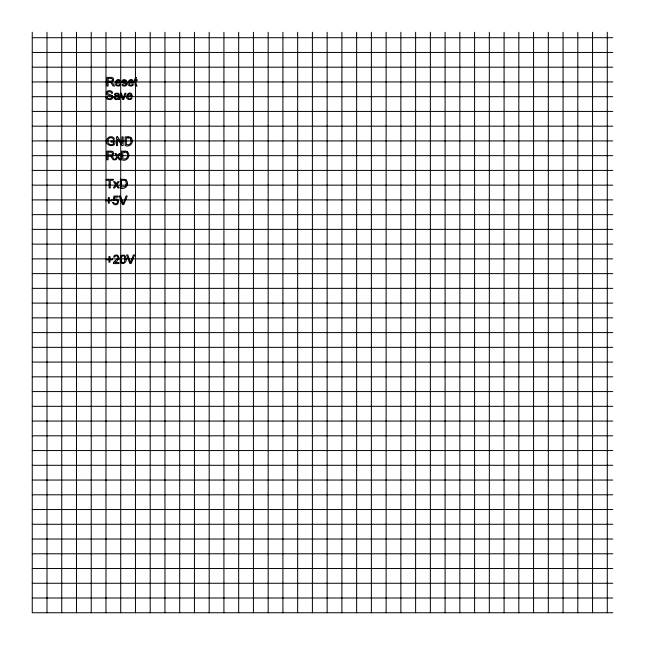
<?xml version="1.0" encoding="UTF-8"?>
<svg xmlns="http://www.w3.org/2000/svg" width="645" height="645" viewBox="0 0 645 645"><rect width="100%" height="100%" fill="white"/><g stroke="black" fill="none" stroke-linecap="round" stroke-linejoin="round"><path stroke-width="0.97" d="M118.293 96.758L118.301 96.371A9.457 9.457 0 0 1 116.495 96.742C112.964 96.903 116.527 100.467 118.083 97.855A2.556 2.556 0 0 0 118.261 96.758M120.921 82.963C120.188 83.382 114.334 82.157 116.834 84.761C117.358 85.245 118.164 85.358 118.825 85.116C120.639 82.866 121.478 85.511 118.761 86.075C109.932 86.196 119.188 73.619 120.921 82.858M132.41 96.452C131.475 96.597 125.783 95.791 128.387 98.314C128.935 98.758 129.734 98.846 130.379 98.58C132.249 96.226 132.862 99.225 130.129 99.588C121.437 99.435 130.774 87.22 132.41 96.355M133.668 82.963C132.935 83.382 127.081 82.157 129.581 84.761C130.105 85.245 130.911 85.358 131.572 85.116C133.475 82.802 134.168 85.656 131.387 86.099C122.703 85.938 132.031 73.732 133.668 82.858M118.301 95.355L118.293 95.508A11.304 11.304 0 0 1 116.382 95.871M121.841 256.404L121.341 258.121A13.497 13.497 0 0 0 121.3 259.838L121.808 262.168M124.34 262.168L124.808 260.524A14.126 14.126 0 0 0 124.832 258.572L124.348 256.484A1.572 1.572 0 0 0 121.792 256.363M118.067 155.01L119.14 153.486L120.405 153.486L118.277 156.525L120.559 159.783L119.293 159.783L117.68 157.38L116.003 159.783L114.737 159.783L117.011 156.525L114.891 153.486L116.156 153.486L117.463 155.429A4.813 4.813 0 0 0 117.616 155.663L118.043 155.05M116.705 183.196L117.777 181.664L119.043 181.664L116.914 184.704L119.196 187.961L117.93 187.961L116.318 185.558L114.641 187.961L113.367 187.961L115.648 184.704L113.528 181.664L114.794 181.664L116.092 183.607A4.813 4.813 0 0 0 116.253 183.841L116.624 183.309M123.292 80.786L123.55 81.939M115.528 260.378C116.842 259.5 119.381 256.968 116.914 255.863C115.052 255.154 112.569 259.927 114.286 255.622C119.744 252.437 120.147 260.572 115.399 261.854A3.967 3.967 0 0 0 114.77 262.547L119.035 262.547L119.035 263.595L113.367 263.595A1.975 1.975 0 0 1 113.488 262.846M113.504 139.594C115.882 139.167 112.891 136.417 111.343 136.74C109.182 136.458 106.989 137.966 106.723 140.183C104.482 146.31 116.793 148.148 114.705 141.134L111.029 141.134L111.029 142.134L113.544 142.134L113.544 143.779M125.694 81.568C128.637 80.593 123.211 78.44 122.324 80.399C121.115 81.705 123.042 83.511 124.711 83.415A5.555 5.555 0 0 1 125.517 83.673C126.759 84.608 124.687 85.737 123.703 85.116C121.671 82.52 121.453 86.357 124.316 86.132C128.178 86.349 127.178 81.464 123.663 81.98M116.382 95.895L116.019 95.944A5.539 5.539 0 0 0 115.471 96.041C111.545 97.21 116.044 101.612 118.349 98.733A2.016 2.016 0 0 0 118.607 99.523L119.664 99.515M112.899 202.361C113.907 202.651 116.519 205.473 117.438 202.433C118.212 199.273 114.576 199.748 113.052 200.531L113.947 196.072L118.091 196.072L118.091 197.12L114.802 197.12L114.35 199.394L116.342 198.878L117.979 199.845L118.559 201.821L117.785 203.844A2.814 2.814 0 0 1 115.64 204.779A2.79 2.79 0 0 1 112.762 202.377M32.25 37.708L612.75 37.708M32.25 52.455L612.75 52.455M32.25 67.193L612.75 67.193M32.25 81.939L612.75 81.939M32.25 96.686L612.75 96.686M32.25 111.432L612.75 111.432M32.25 126.178L612.75 126.178M128.113 136.885L125.138 136.885L125.138 145.544C130.346 147.955 134.749 141.408 130.911 137.627M128.113 137.885L126.291 137.885L126.291 144.544C129.919 145.972 132.37 142.021 130.677 139.046M32.25 140.916L612.75 140.916M124.678 152.123L122.864 152.123L122.864 158.783C126.484 160.21 128.944 156.259 127.242 153.284M32.25 155.663L612.75 155.663M32.25 170.409L612.75 170.409M123.316 179.302L120.349 179.302L120.349 187.961C125.557 190.38 129.959 183.825 126.122 180.052M32.25 185.155L612.75 185.155M32.25 199.902L612.75 199.902M105.974 200.845L108.336 200.845L108.336 203.199L109.328 203.199L109.328 200.845L111.69 200.845L111.69 199.902M32.25 214.64L612.75 214.64M32.25 229.386L612.75 229.386M32.25 244.133L612.75 244.133M32.25 258.879L612.75 258.879M32.25 273.625L612.75 273.625M32.25 288.363L612.75 288.363M32.25 303.11L612.75 303.11M32.25 317.856L612.75 317.856M32.25 332.602L612.75 332.602M32.25 347.349L612.75 347.349M32.25 362.087L612.75 362.087M32.25 376.833L612.75 376.833M32.25 391.579L612.75 391.579M32.25 406.326L612.75 406.326M32.25 421.072L612.75 421.072M32.25 435.81L612.75 435.81M32.25 450.557L612.75 450.557M32.25 465.303L612.75 465.303M32.25 480.049L612.75 480.049M32.25 494.796L612.75 494.796M32.25 509.534L612.75 509.534M32.25 524.28L612.75 524.28M32.25 539.026L612.75 539.026M32.25 553.773L612.75 553.773M32.25 568.519L612.75 568.519M32.25 583.257L612.75 583.257M32.25 598.004L612.75 598.004M612.75 612.75L32.25 612.75L32.25 32.25M115.1 95.218C112.077 93.968 118.849 91.509 119.293 94.517A4.87 4.87 0 0 1 119.341 95.162L119.365 98.072M127.484 151.865C131.29 155.606 126.92 162.193 121.712 159.783L121.712 151.124L124.687 151.124A5.402 5.402 0 0 1 127.581 151.656M111.303 96.331L107.828 95.121A3.177 3.177 0 0 1 107.247 94.823L106.877 94.525A2.112 2.112 0 0 1 106.788 91.759M112.23 95.597L107.691 93.71A0.984 0.984 0 0 1 107.465 93.235A1.226 1.226 0 0 1 107.449 92.88A1.097 1.097 0 0 1 107.626 92.396L108.699 91.759L110.569 91.937A1.451 1.451 0 0 1 111.158 92.477L111.432 93.332L112.569 93.09A2.556 2.556 0 0 0 112.157 91.921A2.314 2.314 0 0 0 111.529 91.284L111.029 91.018A3.685 3.685 0 0 0 110.448 90.824L109.795 90.727A5.458 5.458 0 0 0 109.336 90.703A4.144 4.144 0 0 0 107.739 90.993L107.255 91.259A2.161 2.161 0 0 0 106.756 91.735M607.292 32.25L607.292 612.75M592.545 32.25L592.545 612.75M577.807 32.25L577.807 612.75M563.061 32.25L563.061 612.75M548.315 32.25L548.315 612.75M533.568 32.25L533.568 612.75M518.822 32.25L518.822 612.75M504.084 32.25L504.084 612.75M489.337 32.25L489.337 612.75M474.591 32.25L474.591 612.75M459.845 32.25L459.845 612.75M445.098 32.25L445.098 612.75M430.36 32.25L430.36 612.75M415.614 32.25L415.614 612.75M400.868 32.25L400.868 612.75M386.121 32.25L386.121 612.75M371.375 32.25L371.375 612.75M356.637 32.25L356.637 612.75M341.89 32.25L341.89 612.75M327.144 32.25L327.144 612.75M312.398 32.25L312.398 612.75M297.651 32.25L297.651 612.75M282.913 32.25L282.913 612.75M268.167 32.25L268.167 612.75M253.421 32.25L253.421 612.75M238.674 32.25L238.674 612.75M223.928 32.25L223.928 612.75M209.19 32.25L209.19 612.75M194.443 32.25L194.443 612.75M179.697 32.25L179.697 612.75M164.951 32.25L164.951 612.75M150.204 32.25L150.204 612.75M135.466 32.25L135.466 612.75M120.72 32.25L120.72 612.75M112.319 258.879L112.319 259.822L109.956 259.822L109.956 262.184L108.965 262.184L108.965 259.822L106.602 259.822L106.602 258.879M109.956 258.879L109.956 256.517L108.965 256.517L108.965 258.879M109.328 199.902L109.328 197.539L108.336 197.539L108.336 199.902M105.974 32.25L105.974 612.75M91.227 32.25L91.227 612.75M76.481 32.25L76.481 612.75M61.743 32.25L61.743 612.75M46.996 32.25L46.996 612.75M125.815 81.536A1.355 1.355 0 0 0 124.348 80.504A1.967 1.967 0 0 0 123.268 80.73M110.069 82.229A3.435 3.435 0 0 0 109.545 82.205L108.126 82.197L108.126 86.027L106.973 86.027L106.973 77.368L111.69 77.416L113.181 78.037L113.657 80.681L111.424 82.092A2.919 2.919 0 0 1 112.157 82.584M110.142 82.117A3.056 3.056 0 0 1 111.335 83.35L113.117 86.027L114.471 86.027L113.004 83.673A7.232 7.232 0 0 0 112.149 82.592M123.332 179.383A5.402 5.402 0 0 1 126.218 179.842M124.404 262.209A1.621 1.621 0 0 1 121.744 262.209M113.359 262.773A7.297 7.297 0 0 1 115.576 260.451M124.687 152.164A4.886 4.886 0 0 1 126.251 152.285A2.338 2.338 0 0 1 127.226 153.292M110.069 155.985A3.435 3.435 0 0 0 109.545 155.961L108.126 155.953L108.126 159.783L106.973 159.783L106.973 151.124L111.69 151.172L113.181 151.793L113.657 154.437L111.424 155.848A2.919 2.919 0 0 1 112.157 156.34A7.232 7.232 0 0 1 112.996 157.428L114.471 159.783L113.117 159.783L111.383 157.082A3.056 3.056 0 0 0 110.142 155.864M113.52 143.754A3.878 3.878 0 0 1 109.36 144.303L107.933 142.513L108.07 139.562A2.967 2.967 0 0 1 113.617 139.554M128.121 136.966A5.402 5.402 0 0 1 131.008 137.417M128.113 137.925A4.886 4.886 0 0 1 129.685 138.046A2.338 2.338 0 0 1 130.653 139.054M119.599 99.54A3.983 3.983 0 0 1 119.381 98.08M114.955 95.154A1.983 1.983 0 0 1 118.003 94.355A1.25 1.25 0 0 1 118.261 95.25M112.23 95.589A2.08 2.08 0 0 1 112.77 96.742A2.516 2.516 0 0 1 112.786 97.25A2.37 2.37 0 0 1 112.496 98.234A2.612 2.612 0 0 1 112.294 98.532A2.443 2.443 0 0 1 111.778 99.04L111.456 99.249A3.644 3.644 0 0 1 110.069 99.653L107.489 99.233A2.749 2.749 0 0 1 106.441 98.274A3.023 3.023 0 0 1 105.99 96.903L107.078 96.629L107.36 97.613A1.604 1.604 0 0 0 107.667 98.024L107.997 98.274A2.951 2.951 0 0 0 110.9 98.354L111.101 98.242A1.33 1.33 0 0 0 111.641 97.185A1.25 1.25 0 0 0 111.432 96.468M120.244 259.137C119.107 266.272 128.323 263.724 125.831 257.919C125.791 253.203 118.994 254.775 120.244 259.137M126.323 183.567L125.267 186.518L121.502 186.961L121.502 180.302L123.316 180.302A4.886 4.886 0 0 1 124.888 180.463A2.338 2.338 0 0 1 125.864 181.479L126.323 183.567M112.69 79.754L111.666 81.077L108.126 81.197L108.126 78.368L111.754 78.488L112.69 79.754M112.69 153.51L111.666 154.832L108.126 154.953L108.126 152.123L111.754 152.244L112.69 153.51M123.171 98.201L121.413 93.227L120.292 93.227L122.639 99.515L123.751 99.515L126.009 93.227L124.896 93.227L123.187 98.137M123.179 203.562L120.454 195.967L119.22 195.967L122.55 204.618L123.792 204.618L127.242 195.967L126.009 195.967L123.179 203.562M130.524 262.539L127.799 254.944L126.565 254.944L129.895 263.595L131.137 263.595L134.587 254.944L133.354 254.944L130.524 262.539M136.184 77.545L135.136 78.182L135.136 79.73L134.353 79.73L134.353 80.569L135.136 80.569L135.136 84.197A6.119 6.119 0 0 0 135.208 85.325C139.61 88.542 134.095 82.705 136.184 80.569L137.24 80.569L137.24 79.73L136.184 79.73L136.184 77.545M119.873 82.246L116.205 82.246A1.879 1.879 0 0 1 119.502 81.157A2.072 2.072 0 0 1 119.841 82.246M132.62 82.246L128.952 82.246A1.879 1.879 0 0 1 132.249 81.157A2.072 2.072 0 0 1 132.588 82.246M131.362 95.742L127.686 95.742A1.879 1.879 0 0 1 130.983 94.646A2.072 2.072 0 0 1 131.33 95.742M117.656 136.885L116.431 136.885L116.431 145.544L117.584 145.544L117.584 138.901L121.921 145.544L123.147 145.544L123.147 136.885L121.994 136.885L121.994 143.521L117.656 136.885M113.109 179.302L106.288 179.302L106.288 180.302L109.118 180.302L109.118 187.961L110.271 187.961L110.271 180.302L113.109 180.302L113.109 179.302"/></g></svg>
